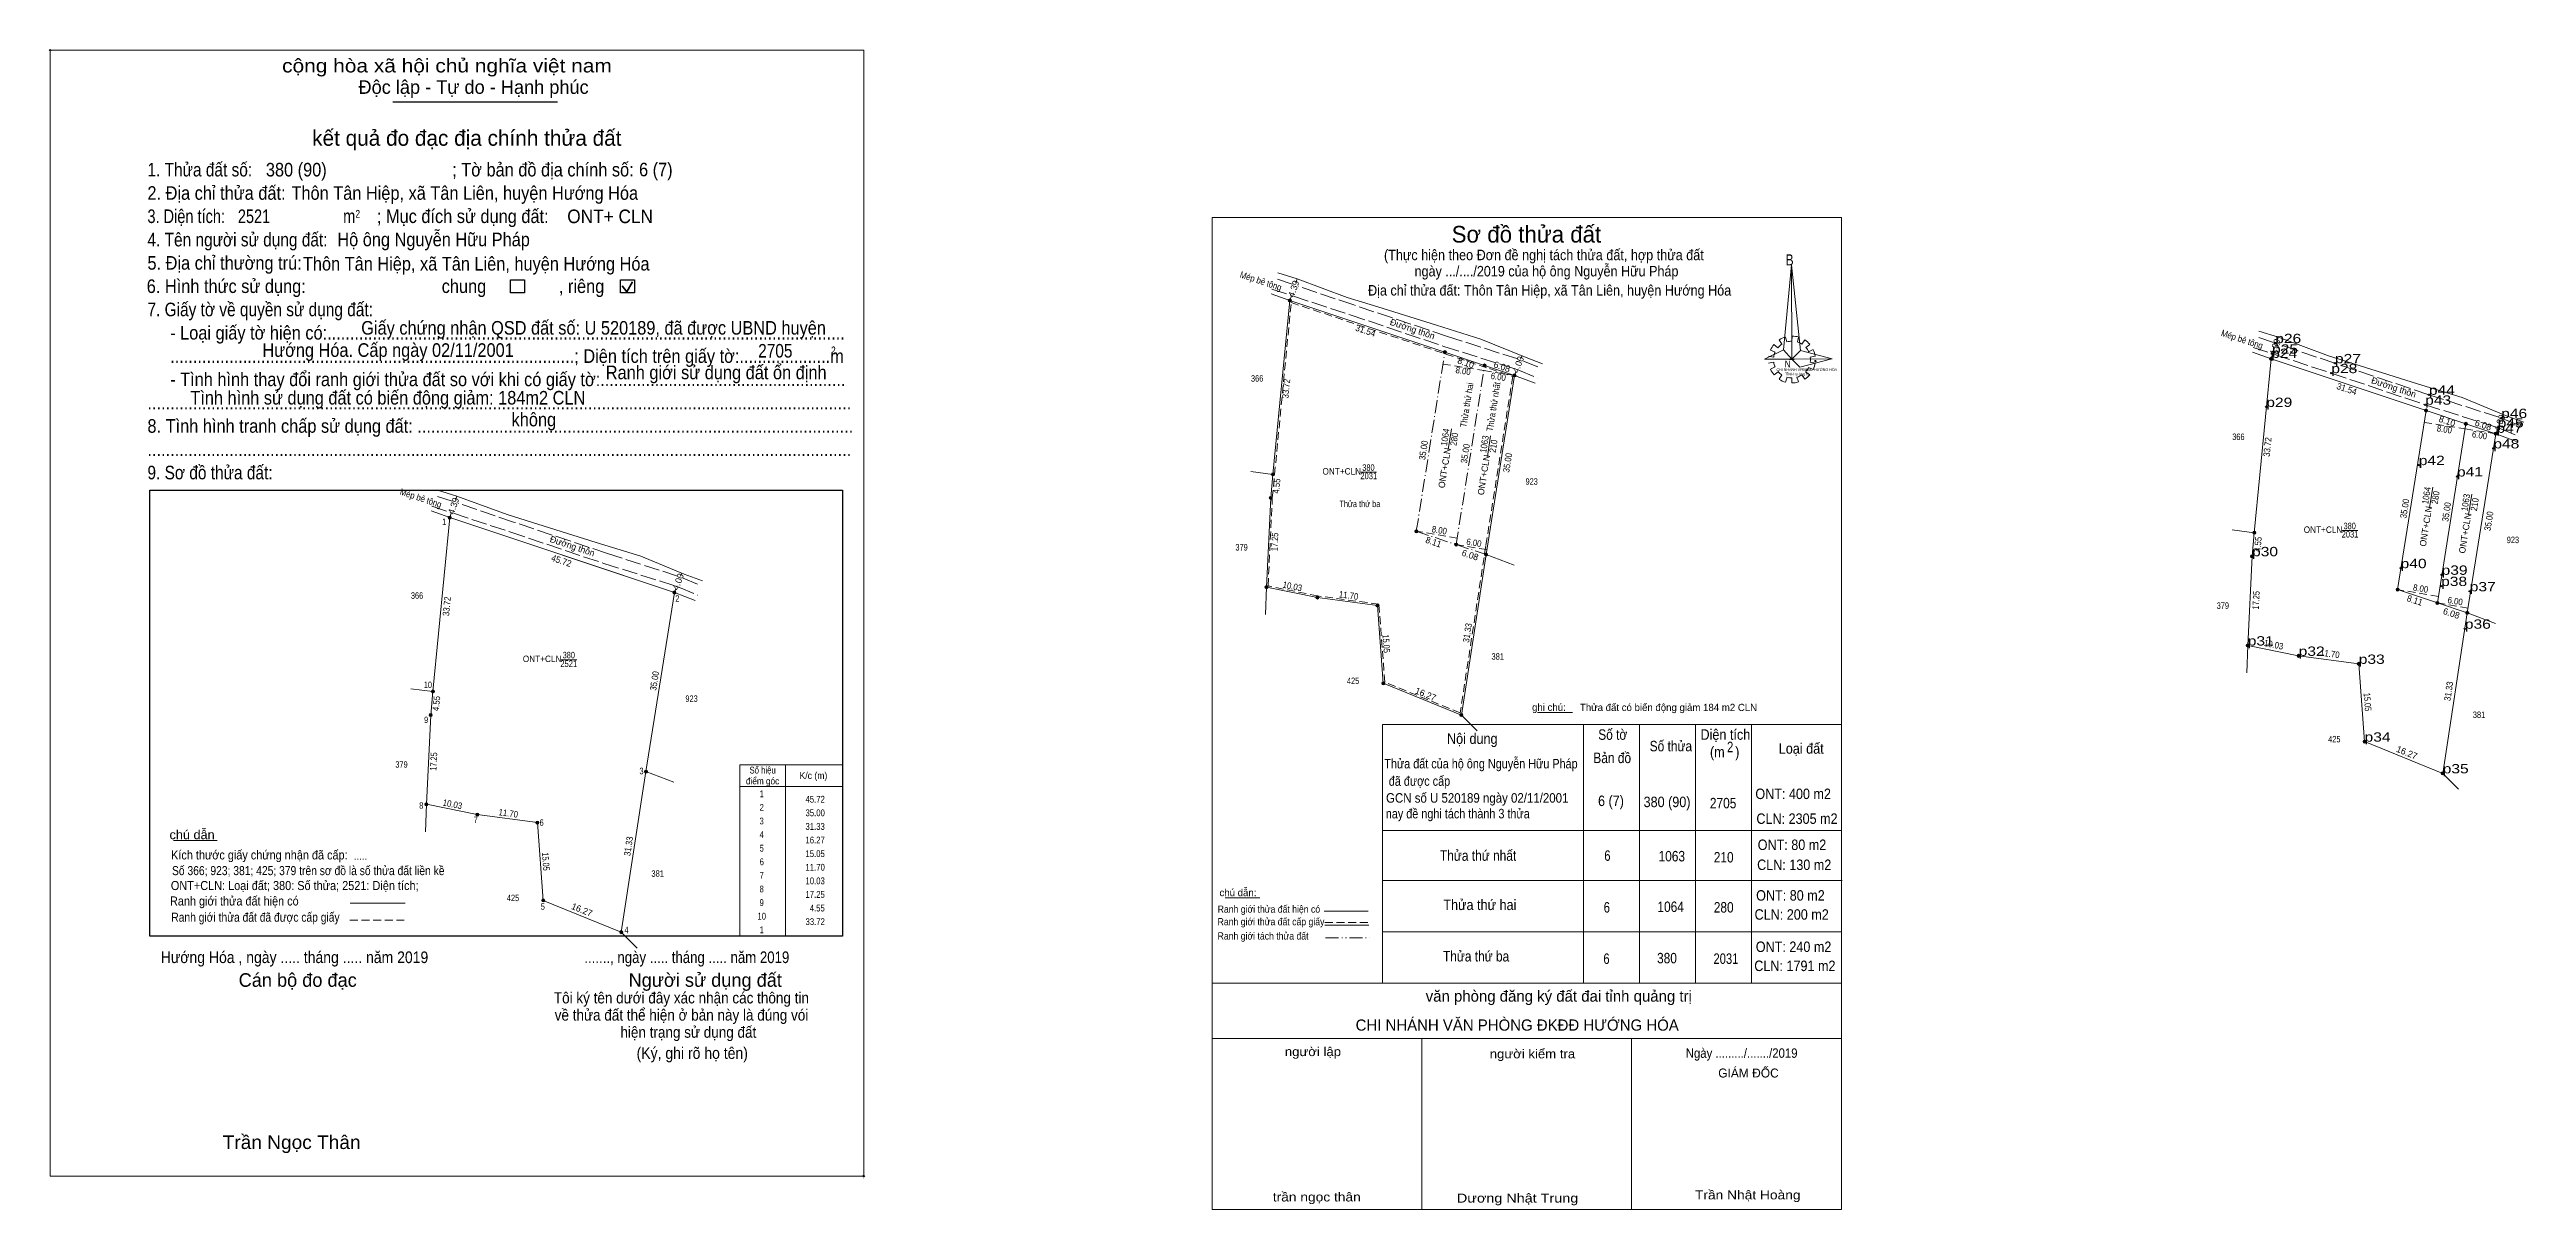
# Model space of a CAD drawing. Header units: metres. Extents: x 548017 to 549086, y 1838275 to 1838499.
# Drawn here: x 548607.9 to 549086.2, y 1838275.1 to 1838498.9 of the extents above; entities that cross this region are included whole.
import ezdxf
from ezdxf.enums import TextEntityAlignment as Align

# ---------------------------------------------------------------- set-up
doc = ezdxf.new("R2010")
doc.units = ezdxf.units.M
doc.header["$LTSCALE"] = 0.5
doc.header["$PDMODE"] = 32
doc.header["$PDSIZE"] = 0.25
for name, pattern in [('DASH_DOUBLE_DOT', [9.2, 5, -1.2, 0.3, -1.2, 0.3, -1.2]), ('DOT_DASHED', [7.7, 5, -1.2, 0.3, -1.2]), ('LONG_DASHED', [7.5, 6, -1.5]), ('MEDIUM_DASHED', [4.5, 3, -1.5])]:
    doc.linetypes.add(name, pattern=pattern)
for name, color, linetype, lineweight in [('1', 7, 'Continuous', 13), ('10', 7, 'Continuous', 13), ('17', 7, 'Continuous', 13), ('18', 7, 'Continuous', 13), ('2', 7, 'Continuous', 25), ('23', 7, 'Continuous', 13), ('32', 7, 'Continuous', 13), ('5', 7, 'Continuous', 13), ('6', 7, 'Continuous', 13), ('63', 7, 'Continuous', 13)]:
    doc.layers.add(name, color=color, linetype=linetype, lineweight=lineweight)
doc.layers.add('12', color=7, linetype='Continuous')
doc.layers.add('7', color=7, linetype='Continuous')

msp = doc.modelspace()

# ---------------------------------------------------------------- hatches: boundary and pattern name
at = {"layer": '63'}
for points in [[(548847.7, 1838450.48, 1), (548847.1, 1838450.48, 1)], [(548877.62, 1838440.51, 1), (548877.02, 1838440.51, 1)], [(548885.31, 1838437.95, 1), (548884.71, 1838437.95, 1)], [(549037.17, 1838439.22, 1), (549036.57, 1838439.22, 1)], [(548891.08, 1838436.03, 1), (548890.48, 1838436.03, 1)], [(549067.09, 1838429.25, 1), (549066.49, 1838429.25, 1)], [(549074.78, 1838426.69, 1), (549074.18, 1838426.69, 1)], [(549080.55, 1838424.77, 1), (549079.95, 1838424.77, 1)], [(548844.45, 1838416.92, 1), (548843.85, 1838416.92, 1)], [(548685.49, 1838408.58, 1), (548684.89, 1838408.58, 1)], [(548844.02, 1838412.39, 1), (548843.42, 1838412.39, 1)], [(548872.12, 1838405.95, 1), (548871.52, 1838405.95, 1)], [(549033.92, 1838405.66, 1), (549033.32, 1838405.66, 1)], [(548879.81, 1838403.38, 1), (548879.21, 1838403.38, 1)], [(548885.58, 1838401.46, 1), (548884.98, 1838401.46, 1)], [(549033.49, 1838401.13, 1), (549032.89, 1838401.13, 1)], [(548728.87, 1838394.13, 1), (548728.27, 1838394.13, 1)], [(548843.19, 1838395.16, 1), (548842.59, 1838395.16, 1)], [(549061.59, 1838394.69, 1), (549060.99, 1838394.69, 1)], [(548853.02, 1838393.17, 1), (548852.42, 1838393.17, 1)], [(548864.62, 1838391.62, 1), (548864.02, 1838391.62, 1)], [(549069.28, 1838392.12, 1), (549068.68, 1838392.12, 1)], [(549075.05, 1838390.2, 1), (549074.45, 1838390.2, 1)], [(549032.66, 1838383.9, 1), (549032.06, 1838383.9, 1)], [(549042.49, 1838381.91, 1), (549041.89, 1838381.91, 1)], [(549054.09, 1838380.36, 1), (549053.49, 1838380.36, 1)], [(548682.24, 1838375.02, 1), (548681.64, 1838375.02, 1)], [(548865.75, 1838376.61, 1), (548865.15, 1838376.61, 1)], [(548681.81, 1838370.49, 1), (548681.21, 1838370.49, 1)], [(548880.83, 1838370.49, 1), (548880.23, 1838370.49, 1)], [(549055.22, 1838365.35, 1), (549054.62, 1838365.35, 1)], [(548723.37, 1838359.56, 1), (548722.77, 1838359.56, 1)], [(549070.3, 1838359.23, 1), (549069.7, 1838359.23, 1)], [(548680.98, 1838353.26, 1), (548680.38, 1838353.26, 1)], [(548690.81, 1838351.27, 1), (548690.21, 1838351.27, 1)], [(548702.41, 1838349.72, 1), (548701.81, 1838349.72, 1)], [(548703.54, 1838334.71, 1), (548702.94, 1838334.71, 1)], [(548718.62, 1838328.59, 1), (548718.02, 1838328.59, 1)]]:
    msp.add_hatch(color=256, dxfattribs=at).paths.add_polyline_path(points)

# ---------------------------------------------------------------- linework, layer by layer
at = {"layer": '1'}
for p, q in [((548942.43, 1838442.08), (548941.9, 1838442.87)), ((548943.1, 1838443.43), (548943.34, 1838442.48)), ((548944.34, 1838442.63), (548944.37, 1838443.61)), ((548945.64, 1838443.43), (548945.4, 1838442.44)), ((548946.28, 1838442.08), (548946.81, 1838442.87)), ((548939.83, 1838439.71), (548940.81, 1838439.56)), ((548940.81, 1838438.57), (548939.83, 1838438.42)), ((548941.1, 1838440.54), (548940.22, 1838440.91)), ((548940.22, 1838437.22), (548941.1, 1838437.65)), ((548940.86, 1838442.01), (548941.6, 1838441.37)), ((548943.87, 1838439.12), (548944.81, 1838439.12)), ((548947.79, 1838442.01), (548947.05, 1838441.4)), ((548948.49, 1838437.19), (548947.52, 1838437.56)), ((548947.58, 1838440.57), (548948.46, 1838441)), ((548948.88, 1838439.71), (548947.87, 1838439.56)), ((548947.87, 1838438.57), (548948.88, 1838438.42)), ((548941.69, 1838436.73), (548940.92, 1838436.11)), ((548941.9, 1838435.28), (548942.4, 1838436.14)), ((548943.4, 1838435.68), (548943.1, 1838434.73)), ((548944.34, 1838434.58), (548944.34, 1838435.53)), ((548945.31, 1838435.68), (548945.61, 1838434.76)), ((548946.81, 1838435.28), (548946.28, 1838436.11)), ((548946.99, 1838436.73), (548947.79, 1838436.14)), ((548865.32, 1838368.63), (548953.89, 1838368.63)), ((548865.32, 1838368.63), (548865.32, 1838318.76)), ((548904.12, 1838368.63), (548904.12, 1838318.76)), ((548914.92, 1838368.63), (548914.92, 1838318.76)), ((548925.72, 1838368.63), (548925.72, 1838318.76)), ((548936.52, 1838368.63), (548936.52, 1838318.76)), ((548865.32, 1838348.22), (548953.96, 1838348.22)), ((548865.32, 1838338.58), (548954.02, 1838338.58)), ((548865.25, 1838328.67), (548953.96, 1838328.67)), ((548865.32, 1838328.67), (548953.96, 1838328.67)), ((548832.39, 1838318.76), (548953.89, 1838318.76)), ((548865.25, 1838318.76), (548904.12, 1838318.76)), ((548832.39, 1838317.72), (548832.39, 1838275.08)), ((548832.39, 1838308.05), (548953.89, 1838308.05)), ((548872.89, 1838308.05), (548872.89, 1838275.08)), ((548913.39, 1838308.05), (548913.39, 1838275.08))]:
    msp.add_line(p, q, dxfattribs=at)
for points in [[(548832.39, 1838275.08), (548832.39, 1838466.5), (548953.89, 1838466.5), (548953.89, 1838275.08)], [(548832.39, 1838275.08), (548832.39, 1838466.5), (548953.89, 1838466.5), (548953.89, 1838275.08)], [(548944.28, 1838457.38), (548944.34, 1838439.16), (548942.75, 1838440.97)], [(548944.28, 1838457.38), (548944.34, 1838439.16), (548946.02, 1838440.85)], [(548939.04, 1838439.16), (548942.75, 1838440.97), (548944.34, 1838439.16)], [(548952.11, 1838439.22), (548944.34, 1838439.16), (548946.02, 1838440.85)], [(548952.06, 1838439.25), (548945.87, 1838437.59), (548944.34, 1838439.16)], [(549036.87, 1838439.22), (549066.79, 1838429.25), (549061.29, 1838394.69), (549068.98, 1838392.12), (549074.75, 1838390.2), (549070, 1838359.23), (549054.92, 1838365.35), (549053.79, 1838380.36), (549042.19, 1838381.91), (549032.36, 1838383.9), (549033.19, 1838401.13), (549033.62, 1838405.66)], [(549066.79, 1838429.25), (549074.48, 1838426.69), (549068.98, 1838392.12), (549061.29, 1838394.69)], [(549074.48, 1838426.69), (549080.25, 1838424.77), (549074.75, 1838390.2), (549068.98, 1838392.12)], [(548685.19, 1838408.58), (548728.57, 1838394.13), (548723.07, 1838359.56), (548718.32, 1838328.59), (548703.24, 1838334.71), (548702.11, 1838349.72), (548690.51, 1838351.27), (548680.68, 1838353.26), (548681.51, 1838370.49), (548681.94, 1838375.02)]]:
    msp.add_lwpolyline(points, close=True, dxfattribs=at)
at = {"layer": '1', "linetype": 'MEDIUM_DASHED'}
for points in [[(548885.24, 1838403.11), (548880.29, 1838370.91), (548865.74, 1838376.82), (548864.6, 1838391.89), (548852.77, 1838393.47), (548843.2, 1838395.4), (548844.02, 1838412.37), (548844.45, 1838416.89), (548847.66, 1838450.08), (548885.93, 1838437.33)], [(548885.93, 1838437.33), (548890.44, 1838435.83), (548885.24, 1838403.11)]]:
    msp.add_lwpolyline(points, dxfattribs=at)
at = {"layer": '1'}
for centre, major_axis, start_param, end_param in [((548944.3548, 1838439.092), (4.5427, 0), 1.84955988, 2.13900916), ((548944.3548, 1838439.092), (3.5602, 0), 1.56985589, 1.85611068), ((548944.3548, 1838439.092), (4.5427, 0), 1.27924208, 1.56332225), ((548944.3548, 1838439.092), (3.5602, 0), 1.00270906, 1.2755622), ((548944.3548, 1838439.092), (4.5427, 0), 0.71056237, 0.99687234), ((548944.3548, 1838439.092), (4.5427, 0), 2.43958176, 2.72400246), ((548944.3548, 1838439.092), (3.5602, 0), 2.72368549, 3.01515824), ((548944.3548, 1838439.092), (3.5602, 0), 3.28229955, 3.56105054), ((548944.3548, 1838439.092), (3.5602, 0), 2.13373541, 2.44496261), ((548944.3548, 1838439.092), (3.5602, 0), 5.56137327, 5.83951437), ((548944.3548, 1838439.092), (3.5602, 0), 0.42678376, 0.70646463), ((548944.3548, 1838439.092), (3.5602, 0), 6.13558388, 6.41618463), ((548944.3548, 1838439.092), (4.5427, 0), 0.1390515, 0.43393316), ((548944.3548, 1838439.092), (4.5427, 0), 5.85230288, 6.13839648), ((548944.3548, 1838439.092), (4.5427, 0), 3.56988637, 3.85691866), ((548944.3548, 1838439.092), (3.5602, 0), 3.86077574, 4.13258255), ((548944.3289, 1838439.065), (4.5427, 0), 4.1470906, 4.43659307), ((548944.3548, 1838439.092), (3.5602, 0), 4.43854677, 4.71314001), ((548944.3548, 1838439.092), (4.5427, 0), 4.71301008, 4.99761054), ((548944.3548, 1838439.092), (3.5602, 0), 4.99087134, 5.28933161), ((548944.3548, 1838439.092), (4.5427, 0), 5.28561416, 5.56798705)]:
    msp.add_ellipse(centre, major_axis=major_axis, ratio=0.995001, start_param=start_param, end_param=end_param, dxfattribs=at)
msp.add_point((548948.88, 1838438.79), dxfattribs=at)
at = {"layer": '10', "linetype": 'LONG_DASHED'}
for p, q in [((548843.93, 1838452.69), (548847.57, 1838451.49)), ((548847.88, 1838453.63), (548844.65, 1838454.72)), ((548859.73, 1838449.63), (548849.01, 1838453.25)), ((548848.1, 1838451.31), (548859.03, 1838447.72)), ((548859.03, 1838447.72), (548877.15, 1838441.63)), ((548877.87, 1838443.55), (548859.73, 1838449.63)), ((548891.4, 1838439.2), (548877.87, 1838443.55)), ((549037.35, 1838442.37), (549034.12, 1838443.46)), ((548877.15, 1838441.63), (548890.66, 1838437.38)), ((549033.4, 1838441.43), (549037.04, 1838440.23)), ((549037.57, 1838440.05), (549048.5, 1838436.46)), ((549049.2, 1838438.37), (549038.48, 1838441.99)), ((549067.34, 1838432.29), (549049.2, 1838438.37)), ((549048.5, 1838436.46), (549066.62, 1838430.37)), ((549066.62, 1838430.37), (549080.13, 1838426.12)), ((549080.87, 1838427.94), (549067.34, 1838432.29)), ((548681.72, 1838410.79), (548685.36, 1838409.59)), ((548685.67, 1838411.73), (548682.44, 1838412.82)), ((548685.89, 1838409.41), (548696.82, 1838405.82)), ((548697.52, 1838407.73), (548686.8, 1838411.35)), ((548696.82, 1838405.82), (548714.94, 1838399.73)), ((548715.66, 1838401.65), (548697.52, 1838407.73)), ((548714.94, 1838399.73), (548728.45, 1838395.48)), ((548729.19, 1838397.3), (548715.66, 1838401.65))]:
    msp.add_line(p, q, dxfattribs=at)
at = {"layer": '10'}
for p, q in [((548847.4, 1838450.48), (548844.15, 1838416.92)), ((548875.69, 1838445.69), (548884.29, 1838443.03)), ((548875.69, 1838445.69), (548884.29, 1838443.03)), ((549036.87, 1838439.22), (549033.62, 1838405.66)), ((549065.16, 1838434.43), (549073.76, 1838431.77)), ((549065.16, 1838434.43), (549073.76, 1838431.77)), ((549061.29, 1838394.69), (549066.79, 1838429.25)), ((548877.97, 1838421.74), (548878.6, 1838425.73)), ((548885.54, 1838420.4), (548886.17, 1838424.39)), ((549068.98, 1838392.12), (549074.48, 1838426.69)), ((548844.15, 1838416.92), (548839.9, 1838417.46)), ((549067.44, 1838410.48), (549068.07, 1838414.47)), ((549075.01, 1838409.14), (549075.64, 1838413.13)), ((548685.19, 1838408.58), (548681.94, 1838375.02)), ((549033.62, 1838405.66), (549029.37, 1838406.2)), ((548713.48, 1838403.79), (548722.08, 1838401.13)), ((548713.48, 1838403.79), (548722.08, 1838401.13)), ((548681.94, 1838375.02), (548677.69, 1838375.56))]:
    msp.add_line(p, q, dxfattribs=at)
at = {"layer": '10', "linetype": 'DOT_DASHED'}
for p, q in [((548871.82, 1838405.95), (548877.32, 1838440.51)), ((548879.51, 1838403.38), (548885.01, 1838437.95))]:
    msp.add_line(p, q, dxfattribs=at)
at = {"layer": '10'}
for points in [[(548844.15, 1838416.92), (548843.72, 1838412.39), (548842.89, 1838395.16), (548852.72, 1838393.17), (548864.32, 1838391.62), (548865.45, 1838376.61), (548880.53, 1838370.49), (548885.28, 1838401.46), (548890.78, 1838436.03)], [(549033.62, 1838405.66), (549033.19, 1838401.13), (549032.36, 1838383.9), (549042.19, 1838381.91), (549053.79, 1838380.36), (549054.92, 1838365.35), (549070, 1838359.23), (549074.75, 1838390.2), (549080.25, 1838424.77)], [(548681.94, 1838375.02), (548681.51, 1838370.49), (548680.68, 1838353.26), (548690.51, 1838351.27), (548702.11, 1838349.72), (548703.24, 1838334.71), (548718.32, 1838328.59), (548723.07, 1838359.56), (548728.57, 1838394.13)]]:
    msp.add_lwpolyline(points, dxfattribs=at)
at = {"layer": '12'}
for p in [(549037.67, 1838442.26), (549036.89, 1838439.4), (549037.05, 1838440.23), (549049.2, 1838438.37), (549048.5, 1838436.46), (549035.94, 1838429.94), (549066.62, 1838430.37), (549067.34, 1838432.29), (549081.29, 1838427.8), (549080.38, 1838424.95), (549080.62, 1838425.97), (549065.38, 1838418.72), (549079.78, 1838421.94), (549072.76, 1838416.52), (549033.19, 1838401.13), (549061.87, 1838398.83), (549069.7, 1838395.38), (549069.79, 1838397.55), (549075.22, 1838394.36), (549074.28, 1838387.14), (549032.36, 1838383.9), (549042.19, 1838381.91), (549053.79, 1838380.36), (549054.92, 1838365.35), (549070, 1838359.23)]:
    msp.add_point(p, dxfattribs=at)
at = {"layer": '17'}
for p, q in [((548895.25, 1838370.97), (548901.96, 1838370.97)), ((548631.83, 1838346.25), (548640.26, 1838346.25)), ((548834.9, 1838335.21), (548841.61, 1838335.21))]:
    msp.add_line(p, q, dxfattribs=at)
at = {"layer": '18'}
for p, q in [((548864.39, 1838449.23), (548875.69, 1838445.69)), ((548875.69, 1838445.69), (548884.29, 1838443.03)), ((548884.29, 1838443.03), (548892.69, 1838439.58)), ((548896.19, 1838438.27), (548892.69, 1838439.58)), ((549053.86, 1838437.97), (549065.16, 1838434.43)), ((548890.78, 1838436.03), (548894.78, 1838434.52)), ((549065.16, 1838434.43), (549073.76, 1838431.77)), ((549073.76, 1838431.77), (549082.16, 1838428.32)), ((549085.66, 1838427.01), (549082.16, 1838428.32)), ((549080.25, 1838424.77), (549084.25, 1838423.26)), ((548702.18, 1838407.33), (548713.48, 1838403.79)), ((548713.48, 1838403.79), (548722.08, 1838401.13)), ((548722.08, 1838401.13), (548730.48, 1838397.68)), ((548885.28, 1838401.46), (548890.7, 1838399.43)), ((548733.98, 1838396.37), (548730.48, 1838397.68)), ((548728.57, 1838394.13), (548732.57, 1838392.62)), ((549074.75, 1838390.2), (549080.17, 1838388.17)), ((548880.53, 1838370.49), (548883.59, 1838367.42)), ((548723.07, 1838359.56), (548728.49, 1838357.53)), ((549070, 1838359.23), (549073.06, 1838356.16)), ((548718.32, 1838328.59), (548721.38, 1838325.52))]:
    msp.add_line(p, q, dxfattribs=at)
for points in [[(548848.8, 1838454.64), (548858.47, 1838451.09), (548864.39, 1838449.23)], [(549038.27, 1838443.38), (549047.94, 1838439.83), (549053.86, 1838437.97)], [(548686.59, 1838412.74), (548696.26, 1838409.19), (548702.18, 1838407.33)]]:
    msp.add_lwpolyline(points, dxfattribs=at)
at = {"layer": '2'}
for p, q in [((548674.2, 1838488.82), (548705.97, 1838488.82)), ((548627.3, 1838413.9), (548761.03, 1838413.9)), ((548761.03, 1838413.9), (548761.03, 1838327.82))]:
    msp.add_line(p, q, dxfattribs=at)
at = {"layer": '2', "lineweight": 35}
for p, q in [((548718.51, 1838453.31), (548719.4, 1838452.15)), ((548719.4, 1838452.15), (548720.49, 1838454.09))]:
    msp.add_line(p, q, dxfattribs=at)
at = {"layer": '2', "lineweight": 13}
msp.add_lwpolyline([(548608.04, 1838498.78), (548765.12, 1838498.78), (548765.12, 1838281.52), (548608.04, 1838281.52)], close=True, dxfattribs=at)
at = {"layer": '2'}
for points in [[(548696.93, 1838454.47), (548699.63, 1838454.47), (548699.63, 1838451.96), (548696.93, 1838451.96)], [(548718.16, 1838454.47), (548720.85, 1838454.47), (548720.85, 1838451.96), (548718.16, 1838451.96)]]:
    msp.add_lwpolyline(points, close=True, dxfattribs=at)
msp.add_lwpolyline([(548761.03, 1838327.82), (548627.3, 1838327.82), (548627.3, 1838413.9)], dxfattribs=at)
for p in [(548608.04, 1838498.78), (548765.12, 1838281.52)]:
    msp.add_point(p, dxfattribs=at)
at = {"layer": '23'}
for p, q in [((548843.81, 1838451.77), (548847.4, 1838450.48)), ((548848.8, 1838454.64), (548845.06, 1838455.81)), ((549038.27, 1838443.38), (549034.53, 1838444.55)), ((549033.28, 1838440.51), (549036.87, 1838439.22)), ((548686.59, 1838412.74), (548682.85, 1838413.91)), ((548681.6, 1838409.87), (548685.19, 1838408.58))]:
    msp.add_line(p, q, dxfattribs=at)
at = {"layer": '32'}
for p, q in [((548847.4, 1838450.48), (548877.32, 1838440.51)), ((548877.32, 1838440.51), (548885.01, 1838437.95)), ((548885.01, 1838437.95), (548890.78, 1838436.03)), ((549036.87, 1838439.22), (549066.79, 1838429.25)), ((549066.79, 1838429.25), (549074.48, 1838426.69)), ((549074.48, 1838426.69), (549080.25, 1838424.77)), ((548685.19, 1838408.58), (548715.11, 1838398.61)), ((548715.11, 1838398.61), (548722.8, 1838396.05)), ((548722.8, 1838396.05), (548728.57, 1838394.13)), ((549061.29, 1838394.69), (549068.98, 1838392.12)), ((549068.98, 1838392.12), (549074.75, 1838390.2))]:
    msp.add_line(p, q, dxfattribs=at)
at = {"layer": '32', "linetype": 'MEDIUM_DASHED'}
for p, q in [((548876.96, 1838438.21), (548884.86, 1838436.97)), ((548884.85, 1838436.97), (548890.78, 1838436.03)), ((549066.43, 1838426.95), (549074.33, 1838425.71)), ((549074.32, 1838425.71), (549080.25, 1838424.77)), ((548879.71, 1838404.63), (548871.82, 1838405.95)), ((548885.43, 1838402.4), (548879.52, 1838403.39)), ((549069.18, 1838393.37), (549061.29, 1838394.69)), ((549074.9, 1838391.14), (549068.99, 1838392.13))]:
    msp.add_line(p, q, dxfattribs=at)
at = {"layer": '32', "linetype": 'LONG_DASHED'}
for p, q in [((548891.82, 1838439.06), (548891.83, 1838439.06)), ((548892.49, 1838438.79), (548895.84, 1838437.42)), ((548891.15, 1838437.23), (548891.16, 1838437.22)), ((548891.75, 1838436.98), (548895.22, 1838435.51)), ((549080.62, 1838425.97), (549080.63, 1838425.96)), ((549081.22, 1838425.72), (549084.69, 1838424.25)), ((549081.29, 1838427.8), (549081.3, 1838427.8)), ((549081.96, 1838427.53), (549085.31, 1838426.16)), ((548728.94, 1838395.33), (548728.95, 1838395.32)), ((548729.54, 1838395.08), (548733.01, 1838393.61)), ((548729.61, 1838397.16), (548729.62, 1838397.16)), ((548730.28, 1838396.89), (548733.63, 1838395.52))]:
    msp.add_line(p, q, dxfattribs=at)
at = {"layer": '32', "linetype": 'DOT_DASHED'}
for p, q in [((548871.82, 1838405.95), (548879.51, 1838403.38)), ((548879.51, 1838403.38), (548885.28, 1838401.46))]:
    msp.add_line(p, q, dxfattribs=at)
at = {"layer": '5'}
msp.add_lwpolyline([(548832.39, 1838466.51), (548953.89, 1838466.51), (548953.89, 1838275.08), (548832.39, 1838275.08)], close=True, dxfattribs=at)
at = {"layer": '6'}
for p, q in [((548665.94, 1838334.16), (548676.57, 1838334.16)), ((548854.05, 1838332.61), (548862.52, 1838332.61)), ((548854.19, 1838329.91), (548862.63, 1838329.91))]:
    msp.add_line(p, q, dxfattribs=at)
at = {"layer": '6', "linetype": 'MEDIUM_DASHED'}
for p, q in [((548665.92, 1838330.88), (548676.63, 1838330.88)), ((548854.19, 1838330.48), (548862.7, 1838330.48))]:
    msp.add_line(p, q, dxfattribs=at)
at = {"layer": '63'}
for p, q in [((548848.79, 1838454.64), (548848.54, 1838453.88)), ((548847.7, 1838451.37), (548847.4, 1838450.48)), ((549038.26, 1838443.38), (549038.01, 1838442.62)), ((548892.19, 1838439.77), (548891.97, 1838439.19)), ((549037.17, 1838440.11), (549036.87, 1838439.22)), ((548891.03, 1838436.71), (548890.78, 1838436.03)), ((549081.66, 1838428.51), (549081.44, 1838427.93)), ((549080.5, 1838425.45), (549080.25, 1838424.77)), ((548861.12, 1838417.35), (548864.13, 1838417.35)), ((548685.49, 1838409.47), (548685.19, 1838408.58)), ((548686.58, 1838412.74), (548686.33, 1838411.98)), ((549050.59, 1838406.09), (549053.6, 1838406.09)), ((548728.82, 1838394.81), (548728.57, 1838394.13)), ((548729.98, 1838397.87), (548729.76, 1838397.29)), ((548842.89, 1838395.16), (548842.69, 1838389.87)), ((548706.72, 1838381.17), (548709.73, 1838381.17)), ((549032.36, 1838383.9), (549032.16, 1838378.61)), ((548750.01, 1838360.9), (548750.01, 1838327.83)), ((548761.04, 1838360.9), (548761.04, 1838327.83)), ((548741.19, 1838356.7), (548761.04, 1838356.7)), ((548680.68, 1838353.26), (548680.48, 1838347.97))]:
    msp.add_line(p, q, dxfattribs=at)
at = {"layer": '63', "linetype": 'DASH_DOUBLE_DOT'}
msp.add_line((548854.31, 1838327.46), (548862.81, 1838327.46), dxfattribs=at)
at = {"layer": '63'}
msp.add_lwpolyline([(548761.04, 1838327.83), (548741.19, 1838327.83), (548741.19, 1838360.9), (548761.04, 1838360.9)], dxfattribs=at)
for centre in [(548847.4, 1838450.48), (548877.32, 1838440.51), (548885.01, 1838437.95), (549036.87, 1838439.22), (548890.78, 1838436.03), (549066.79, 1838429.25), (549074.48, 1838426.69), (549080.25, 1838424.77), (548844.15, 1838416.92), (548685.19, 1838408.58), (548843.72, 1838412.39), (548871.82, 1838405.95), (549033.62, 1838405.66), (548879.51, 1838403.38), (548885.28, 1838401.46), (549033.19, 1838401.13), (548728.57, 1838394.13), (548842.89, 1838395.16), (549061.29, 1838394.69), (548852.72, 1838393.17), (548864.32, 1838391.62), (549068.98, 1838392.12), (549074.75, 1838390.2), (549032.36, 1838383.9), (549042.19, 1838381.91), (549053.79, 1838380.36), (548681.94, 1838375.02), (548865.45, 1838376.61), (548681.51, 1838370.49), (548880.53, 1838370.49), (549054.92, 1838365.35), (548723.07, 1838359.56), (549070, 1838359.23), (548680.68, 1838353.26), (548690.51, 1838351.27), (548702.11, 1838349.72), (548703.24, 1838334.71), (548718.32, 1838328.59)]:
    msp.add_circle(centre, 0.3, dxfattribs=at)

# ---------------------------------------------------------------- texts
at = {"layer": '1'}
msp.add_text('Sơ đồ thửa đất', height=3.213, dxfattribs=at).set_placement((548893.085, 1838461.66), align=Align.CENTER)
for s, height, width, p in [('B', 2.139, 0.8, (548943.15, 1838457.25)), ('CHI NHÁNH VPĐKĐĐ-HƯỚNG HÓA', 0.506, 0.95, (548941.38, 1838436.89)), ('N', 1.337, 0.9, (548942.93, 1838437.56)), ('TỈNH quảng trị', 0.5062, 1.05, (548943.02, 1838436.02))]:
    msp.add_text(s, height=height, dxfattribs=dict(at, width=width)).set_placement(p)
for s, width, p in [('380', 0.85, (548862.58, 1838417.61)), ('ONT+CLN', 0.95, (548857.43, 1838416.89)), ('2031', 0.8, (548862.64, 1838416)), ('ONT+CLN', 0.95, (549046.9, 1838405.63)), ('2031', 0.8, (549052.11, 1838404.74)), ('380', 0.85, (549052.05, 1838406.35)), ('ONT+CLN', 0.95, (548703.03, 1838380.71)), ('2521', 0.8, (548708.17, 1838379.77)), ('380', 0.85, (548708.18, 1838381.43))]:
    msp.add_text(s, height=1.25, dxfattribs=dict(at, width=width)).set_placement(p, align=Align.CENTER)
for s, height, p in [('văn phòng đăng ký đất đai tỉnh quảng trị', 2.16, (548925.02, 1838315.17)), ('CHI NHÁNH VĂN PHÒNG ĐKĐĐ HƯỚNG HÓA', 2.16, (548922.5, 1838309.58)), ('GIÁM ĐỐC', 1.728, (548941.8, 1838300.54))]:
    msp.add_text(s, height=height, dxfattribs=at).set_placement(p, align=Align.RIGHT)
for s, height, width, p in [('người lập', 1.728, 1.1, (548857.29, 1838304.67)), ('người kiểm tra', 1.728, 1.1, (548902.5, 1838304.24)), ('trần ngọc thân', 1.728, 1.15, (548861.1, 1838276.62)), ('Dương Nhật Trung', 1.73, 1.2, (548903.09, 1838276.4)), ('Trần Nhật Hoàng', 1.728, 1.15, (548946.01, 1838277.02))]:
    msp.add_text(s, height=height, dxfattribs=dict(at, width=width)).set_placement(p, align=Align.RIGHT)
at = {"layer": '12', "width": 1.25}
for s, p in [('p26', (549037.67, 1838442.26)), ('p24', (549036.89, 1838439.4)), ('p25', (549037.05, 1838440.23)), ('p28', (549048.5, 1838436.46)), ('p27', (549049.2, 1838438.37)), ('p44', (549067.34, 1838432.29)), ('p29', (549035.94, 1838429.94)), ('p43', (549066.62, 1838430.37)), ('p46', (549081.29, 1838427.8)), ('p48', (549079.78, 1838421.94)), ('p47', (549080.38, 1838424.95)), ('p45', (549080.62, 1838425.97)), ('p42', (549065.38, 1838418.72)), ('p41', (549072.76, 1838416.52)), ('p30', (549033.19, 1838401.13)), ('p40', (549061.87, 1838398.83)), ('p39', (549069.79, 1838397.55)), ('p38', (549069.7, 1838395.38)), ('p37', (549075.22, 1838394.36)), ('p31', (549032.36, 1838383.9)), ('p36', (549074.28, 1838387.14)), ('p32', (549042.19, 1838381.91)), ('p33', (549053.79, 1838380.36)), ('p34', (549054.92, 1838365.35)), ('p35', (549070, 1838359.23))]:
    msp.add_text(s, height=1.8, dxfattribs=at).set_placement(p)
at = {"layer": '2'}
for s, height, width, p in [('cộng hòa xã hội chủ nghĩa việt nam', 2.622, 1.15, (548652.82, 1838494.49)), ('1. Thửa đất số:', 2.622, 0.85, (548626.82, 1838474.42)), ('380 (90)', 2.62, 0.9, (548649.69, 1838474.42)), ('; Tờ bản đồ địa chính số:', 2.622, 0.9, (548685.66, 1838474.42)), ('6 (7)', 2.62, 0.9, (548721.74, 1838474.45)), ('2. Địa chỉ thửa đất:', 2.622, 0.9, (548626.82, 1838469.92)), ('Thôn Tân Hiệp, xã Tân Liên, huyện Hướng Hóa', 2.62, 0.9, (548654.63, 1838469.92)), ('3. Diện tích:', 2.622, 0.8, (548626.82, 1838465.43)), ('2521', 2.62, 0.8, (548644.28, 1838465.43)), ('m', 2.622, 0.8, (548664.61, 1838465.43)), ('2', 1.498, 0.8, (548666.99, 1838466.46)), ('; Mục đích sử dụng đất:', 2.622, 0.9, (548671.12, 1838465.43)), ('ONT+ CLN', 2.62, 0.95, (548707.88, 1838465.41)), ('4. Tên người sử dụng đất:', 2.622, 0.85, (548626.82, 1838460.92)), ('Hộ ông Nguyễn Hữu Pháp', 2.62, 0.9, (548663.49, 1838460.95)), ('5. Địa chỉ thường trú:', 2.622, 0.9, (548626.82, 1838456.43)), ('Thôn Tân Hiệp, xã Tân Liên, huyện Hướng Hóa', 2.62, 0.9, (548656.84, 1838456.27)), ('6. Hình thức sử dụng:', 2.622, 0.9, (548626.68, 1838451.93)), ('chung                , riêng', 2.622, 0.9, (548683.64, 1838451.93)), ('7. Giấy tờ về quyền sử dụng đất:', 2.622, 0.85, (548626.82, 1838447.44)), ('     - Loại giấy tờ hiện có:..................................................................................................................', 2.622, 0.9, (548626.82, 1838442.95)), ('Hướng Hóa. Cấp ngày 02/11/2001', 2.62, 0.9, (548649.02, 1838439.61)), ('Giấy chứng nhận QSD đất số: U 520189, đã được UBND huyện', 2.62, 0.9, (548668.1, 1838443.9)), ('     .........................................................................................; Diện tích trên giấy tờ:....................m', 2.622, 0.9, (548626.82, 1838438.44)), ('Ranh giới sử dụng đất ổn định', 2.625, 0.9, (548715.31, 1838435.29)), ('2705', 2.62, 0.85, (548744.74, 1838439.47)), ('2', 1.498, 0.8, (548758.83, 1838440.1)), ('     - Tình hình thay đổi ranh giới thửa đất so với khi có giấy tờ:......................................................', 2.622, 0.9, (548626.82, 1838433.95)), ('Tình hình sử dụng đất có biến động giảm: 184m2 CLN', 2.62, 0.9, (548635.1, 1838430.41)), ('8. Tình hình tranh chấp sử dụng đất: ................................................................................................', 2.622, 0.9, (548626.82, 1838424.96)), ('...........................................................................................................................................................', 2.622, 0.9, (548626.82, 1838429.46)), ('không', 2.622, 0.9, (548697.13, 1838426.2)), ('9. Sơ đồ thửa đất:', 2.622, 0.85, (548626.82, 1838415.97)), ('...........................................................................................................................................................', 2.622, 0.9, (548626.82, 1838420.48)), ('Hướng Hóa , ngày ..... tháng ..... năm 2019', 2.245, 0.9, (548629.4, 1838322.62)), ('......., ngày ..... tháng ..... năm 2019', 2.245, 0.85, (548711.18, 1838322.62)), ('(Ký, ghi rõ họ tên)', 2.247, 0.9, (548721.27, 1838304.13)), ('Trần Ngọc Thân', 2.624, 1.05, (548641.35, 1838286.74))]:
    msp.add_text(s, height=height, dxfattribs=dict(at, width=width)).set_placement(p)
for s, p in [('Độc lập - Tự do - Hạnh phúc', (548667.57, 1838490.36)), ('Cán bộ đo đạc', (548644.43, 1838318.04)), ('Người sử dụng đất', (548719.72, 1838318.04))]:
    msp.add_text(s, height=2.622, dxfattribs=at).set_placement(p)
for s, height, p in [('kết quả đo đạc địa chính thửa đất', 2.997, (548688.49, 1838480.34)), ('.', 0.7492, (548765.098, 1838281.11))]:
    msp.add_text(s, height=height, dxfattribs=at).set_placement(p, align=Align.CENTER)
for s, height, width, p in [('.....', 1.454, 0.95, (548667.97, 1838342.57)), ('Tôi ký tên dưới đây xác nhận các thông tin', 2.166, 0.9, (548729.92, 1838314.83)), ('về thửa đất thể hiện ở bản này là đúng vói', 2.166, 0.9, (548729.94, 1838311.52)), ('hiện trạng sử dụng đất', 2.166, 0.9, (548731.26, 1838308.21))]:
    msp.add_text(s, height=height, dxfattribs=dict(at, width=width)).set_placement(p, align=Align.CENTER)
at = {"layer": '6'}
for s, height, p in [('ghi chú:', 1.39, (548894.17, 1838371.29)), ('Thửa đất có biến động giảm 184 m2 CLN', 1.39, (548903.42, 1838371.26)), ('chú dẫn:', 1.389, (548833.82, 1838335.53))]:
    msp.add_text(s, height=height, dxfattribs=at).set_placement(p)
for s, height, width, p in [('Nội dung', 2.025, 0.9, (548877.75, 1838364.92)), ('Số tờ', 2.025, 0.85, (548906.95, 1838365.7)), ('Số thửa', 2.025, 0.85, (548916.88, 1838363.48)), ('Diện tích', 2.025, 0.9, (548926.69, 1838365.71)), ('Thửa đất của hộ ông Nguyễn Hữu Pháp', 1.84, 0.85, (548865.64, 1838360.19)), ('Bản đồ', 2.025, 0.85, (548906, 1838361.21)), ('(m   )', 2.025, 0.9, (548928.52, 1838362.35)), ('2', 2.025, 0.8, (548931.82, 1838363.31)), ('Loại đất', 2.025, 0.9, (548941.81, 1838363.02)), (' đã được cấp ', 1.84, 0.85, (548865.93, 1838356.83)), ('ONT: 400 m2', 2.02, 0.9, (548937.29, 1838354.27)), ('nay đề nghi tách thành 3 thửa', 1.84, 0.85, (548865.93, 1838350.54)), ('GCN số U 520189 ngày 02/11/2001', 1.84, 0.9, (548865.98, 1838353.57)), ('6 (7)', 2.02, 0.9, (548906.91, 1838352.92)), ('380 (90)', 2.02, 0.9, (548915.71, 1838352.71)), ('2705', 2.02, 0.85, (548928.51, 1838352.48)), ('CLN: 2305 m2', 2.02, 0.9, (548937.49, 1838349.48)), ('chú dẫn', 1.745, 1.05, (548631.08, 1838346.52)), ('Kích thước giấy chứng nhận đã cấp:', 1.745, 0.9, (548631.39, 1838342.62)), ('Thửa thứ nhất', 2.025, 0.85, (548876.39, 1838342.36)), ('6', 2.02, 0.8, (548908.12, 1838342.35)), ('1063', 2.02, 0.85, (548918.6, 1838342.24)), ('210', 2.02, 0.85, (548929.26, 1838342.03)), ('CLN: 130 m2', 2.02, 0.9, (548937.63, 1838340.58)), ('ONT: 80 m2', 2.02, 0.9, (548937.74, 1838344.44)), ('ONT+CLN: Loại đất; 380: Số thửa; 2521: Diện tích;', 1.75, 0.9, (548631.34, 1838336.71)), ('Số 366; 923; 381; 425; 379 trên sơ đồ là số thửa đất liền kề', 1.75, 0.85, (548631.56, 1838339.59)), ('Ranh giới thửa đất hiện có ', 1.745, 0.9, (548631.17, 1838333.73)), ('Ranh giới thửa đất đã được cấp giấy', 1.745, 0.85, (548631.43, 1838330.6)), ('Ranh giới thửa đất hiện có ', 1.389, 0.9, (548833.47, 1838332.34)), ('Thửa thứ hai', 2.025, 0.9, (548877.04, 1838332.85)), ('6', 2.02, 0.8, (548908.01, 1838332.37)), ('1064', 2.02, 0.85, (548918.38, 1838332.48)), ('280', 2.02, 0.85, (548929.26, 1838332.37)), ('CLN: 200 m2', 2.02, 0.9, (548937.14, 1838330.99)), ('ONT: 80 m2', 2.02, 0.9, (548937.44, 1838334.67)), ('Ranh giới thửa đất cấp giấy', 1.389, 0.9, (548833.46, 1838329.91)), ('Ranh giới tách thửa đất', 1.389, 0.9, (548833.46, 1838327.16)), ('Thửa thứ ba', 2.02, 0.85, (548876.98, 1838322.93)), ('6', 2.02, 0.8, (548907.94, 1838322.46)), ('380', 2.02, 0.85, (548918.31, 1838322.57)), ('2031', 2.02, 0.8, (548929.2, 1838322.46)), ('CLN: 1791 m2', 2.02, 0.9, (548937.08, 1838321.08)), ('ONT: 240 m2', 2.02, 0.9, (548937.37, 1838324.76))]:
    msp.add_text(s, height=height, dxfattribs=dict(at, width=width)).set_placement(p)
at = {"layer": '6', "width": 0.9}
msp.add_text('Ngày ........./......./2019', height=1.823, dxfattribs=at).set_placement((548934.64, 1838304.34), align=Align.CENTER)
at = {"layer": '63'}
for s, rotation, width, p in [('Mép bê tông', 341.754, 0.9, (548841.6143, 1838453.6535)), ('31.54', 341.571, 0.95, (548861.8174, 1838444.0811)), ('Mép bê tông', 341.754, 0.9, (549031.0843, 1838442.3935)), ('8.00', 351.08, 0.9, (548880.7731, 1838436.2772)), ('33.72', 84.469, 0.9, (548847.3106, 1838433.4148)), ('Thửa thứ hai', 80.96, 0.9, (548882.179, 1838430.2218)), ('Thửa thứ nhất', 80.96, 0.9, (548887.3266, 1838429.8968)), ('6.00', 350.993, 0.9, (548887.5622, 1838435.1451)), ('31.54', 341.571, 0.95, (549051.2874, 1838432.8211)), ('35.00', 80.96, 0.9, (548873.8102, 1838421.4868)), ('1064', 80.96, 0.9, (548877.9984, 1838424.0068)), ('280', 80.96, 0.9, (548879.7539, 1838423.6218)), ('1063', 80.96, 0.9, (548885.5728, 1838422.6618)), ('210', 80.96, 0.9, (548887.3239, 1838422.2818)), ('33.72', 84.469, 0.9, (549036.7806, 1838422.1548)), ('8.00', 351.08, 0.9, (549070.2431, 1838425.0172)), ('6.00', 350.993, 0.9, (549077.0322, 1838423.8851)), ('35.00', 80.96, 0.9, (548881.8902, 1838420.8468)), ('35.00', 80.96, 0.9, (548890.0502, 1838419.0768)), ('Mép bê tông', 341.754, 0.9, (548679.4043, 1838411.7535)), ('4.55', 84.578, 0.9, (548845.4658, 1838414.6309)), ('1064', 80.96, 0.9, (549067.4692, 1838412.7518)), ('280', 80.96, 0.9, (549069.2239, 1838412.3618)), ('35.00', 80.96, 0.9, (549063.2802, 1838410.2268)), ('35.00', 80.96, 0.9, (549071.3602, 1838409.5868)), ('1063', 80.96, 0.9, (549075.0436, 1838411.4068)), ('210', 80.96, 0.9, (549076.7939, 1838411.0218)), ('35.00', 80.96, 0.9, (549079.5202, 1838407.8168)), ('17.25', 87.242, 0.85, (548845.1077, 1838403.8699)), ('8.11', 341.52, 0.95, (548874.9519, 1838403.2814)), ('8.00', 350.502, 0.9, (548876.1719, 1838405.5504)), ('6.00', 350.491, 0.9, (548882.8517, 1838403.1301)), ('4.55', 84.578, 0.9, (549034.9358, 1838403.3709)), ('45.72', 341.577, 0.95, (548706.5525, 1838399.6629)), ('10.03', 348.556, 0.9, (548847.771, 1838394.7212)), ('11.70', 352.389, 0.9, (548858.6722, 1838392.9585)), ('17.25', 87.242, 0.85, (549034.5777, 1838392.6099)), ('8.00', 350.502, 0.9, (549065.6419, 1838394.2904)), ('33.72', 84.469, 0.9, (548685.2306, 1838391.4148)), ('8.11', 341.52, 0.95, (549064.4219, 1838392.0214)), ('6.00', 350.491, 0.9, (549072.3217, 1838391.8701)), ('15.05', 274.305, 0.85, (548865.398, 1838384.2169)), ('31.33', 81.28, 0.9, (548882.2945, 1838386.2553)), ('10.03', 348.556, 0.9, (549037.241, 1838383.4612)), ('11.70', 352.389, 0.9, (549048.1422, 1838381.6985)), ('35.00', 80.96, 0.9, (548725.3302, 1838376.9768)), ('31.33', 81.28, 0.9, (549071.7645, 1838374.9953)), ('4.55', 84.578, 0.9, (548683.2258, 1838372.6509)), ('15.05', 274.305, 0.85, (549054.868, 1838372.9569)), ('17.25', 87.242, 0.85, (548682.6977, 1838361.4799)), ('10.03', 348.556, 0.9, (548685.591, 1838352.6712)), ('11.70', 352.389, 0.9, (548696.4222, 1838350.9085)), ('31.33', 81.28, 0.9, (548720.3145, 1838345.0753)), ('15.05', 274.305, 0.85, (548703.118, 1838342.1669))]:
    msp.add_text(s, height=1.25, rotation=rotation, dxfattribs=dict(at, width=width)).set_placement(p, align=Align.CENTER)
for s, rotation, p in [('4.39', 71.524, (548848.7285, 1838452.5519)), ('Đường thôn', 341.423, (548870.8859, 1838444.3973)), ('4.39', 71.524, (549038.1985, 1838441.2919)), ('8.10', 341.587, (548881.1876, 1838437.8715)), ('6.08', 341.595, (548888.1677, 1838437.1183)), ('4.00', 69.343, (548892.0904, 1838437.8895)), ('Đường thôn', 341.423, (549060.3559, 1838433.1373)), ('8.10', 341.587, (549070.6576, 1838426.6115)), ('4.00', 69.343, (549081.5604, 1838426.6295)), ('6.08', 341.595, (549077.6377, 1838425.8583)), ('ONT+CLN', 80.96, (548877.8985, 1838418.0718)), ('ONT+CLN', 80.96, (548885.4685, 1838416.7318)), ('4.39', 71.524, (548686.5185, 1838410.6519)), ('ONT+CLN', 80.96, (549067.3685, 1838406.8118)), ('ONT+CLN', 80.96, (549074.9385, 1838405.4718)), ('Đường thôn', 341.423, (548708.6759, 1838402.4973)), ('6.08', 341.595, (548882.0177, 1838400.7783)), ('4.00', 69.343, (548729.8804, 1838395.9895)), ('6.08', 341.595, (549071.4877, 1838389.5183)), ('16.27', 337.911, (548873.385, 1838373.921)), ('16.27', 337.911, (549062.855, 1838362.661)), ('16.27', 337.911, (548710.485, 1838332.321))]:
    msp.add_text(s, height=1.25, rotation=rotation, dxfattribs=at).set_placement(p, align=Align.CENTER)
for s, height, width, p in [('366', 1.25, 0.85, (548841.085, 1838434.82)), ('366', 1.25, 0.85, (549030.555, 1838423.56)), ('923', 1.25, 0.85, (548894.095, 1838414.92)), ('Thửa thứ ba', 1.25, 0.85, (548860.925, 1838410.61)), ('923', 1.25, 0.85, (549083.565, 1838403.66)), ('379', 1.25, 0.85, (548838.08, 1838402.23)), ('366', 1.25, 0.85, (548678.875, 1838392.92)), ('379', 1.25, 0.85, (549027.55, 1838390.97)), ('381', 1.25, 0.8, (548887.55, 1838381.17)), ('425', 1.25, 0.85, (548859.615, 1838376.47)), ('923', 1.25, 0.85, (548731.885, 1838373.02)), ('381', 1.25, 0.8, (549077.02, 1838369.91)), ('425', 1.25, 0.85, (549049.085, 1838365.21)), ('379', 1.25, 0.85, (548675.87, 1838360.33)), ('điểm góc', 1.312, 0.9, (548745.595, 1838357.1)), ('Số hiệu', 1.312, 0.85, (548745.6, 1838359.2)), ('K/c (m)', 1.312, 0.95, (548755.41, 1838358.15)), (' 2', 1.312, 0.85, (548745.23, 1838352.01)), (' 1', 1.312, 0.75, (548745.235, 1838354.63)), (' 4', 1.312, 0.85, (548745.225, 1838346.76)), (' 3', 1.312, 0.8, (548745.22, 1838349.38)), (' 5', 1.312, 0.8, (548745.23, 1838344.13)), (' 6', 1.312, 0.85, (548745.23, 1838341.51)), ('381', 1.25, 0.8, (548725.34, 1838339.27)), (' 8', 1.312, 0.8, (548745.23, 1838336.26)), (' 7', 1.312, 0.8, (548745.23, 1838338.88)), ('425', 1.25, 0.85, (548697.405, 1838334.57)), (' 10', 1.312, 0.85, (548745.23, 1838331.01)), (' 9', 1.312, 0.8, (548745.225, 1838333.63)), (' 1', 1.312, 0.75, (548745.235, 1838328.38))]:
    msp.add_text(s, height=height, dxfattribs=dict(at, width=width)).set_placement(p, align=Align.CENTER)
for s, height, width, p in [(' 1', 1.25, 0.75, (548684.54, 1838407.16)), (' 2', 1.25, 0.85, (548729.54, 1838392.35)), (' 10', 1.25, 0.85, (548681.76, 1838375.69)), (' 9', 1.25, 0.85, (548681.03, 1838368.93)), (' 3', 1.25, 0.8, (548722.62, 1838359.06)), (' 8', 1.25, 0.8, (548680.1, 1838352.4)), ('45.72', 1.312, 0.85, (548757.62, 1838353.58)), ('35.00', 1.312, 0.85, (548757.62, 1838350.96)), (' 7', 1.25, 0.8, (548690.61, 1838349.64)), (' 6', 1.25, 0.85, (548703.33, 1838349.11)), ('31.33', 1.312, 0.85, (548757.61, 1838348.33)), ('16.27', 1.312, 0.85, (548757.61, 1838345.71)), ('15.05', 1.312, 0.85, (548757.61, 1838343.08)), ('11.70', 1.312, 0.85, (548757.62, 1838340.46)), ('10.03', 1.312, 0.85, (548757.61, 1838337.83)), (' 5', 1.25, 0.8, (548703.56, 1838332.91)), ('17.25', 1.312, 0.85, (548757.61, 1838335.21)), ('4.55', 1.312, 0.85, (548757.61, 1838332.58)), (' 4', 1.25, 0.85, (548719.72, 1838328.39)), ('33.72', 1.312, 0.85, (548757.62, 1838329.96))]:
    msp.add_text(s, height=height, dxfattribs=dict(at, width=width)).set_placement(p, align=Align.RIGHT)
at = {"layer": '7', "width": 0.9}
for s, height, p in [('(Thực hiện theo Đơn đề nghị tách thửa đất, hợp thửa đất ', 2.025, (548896.79, 1838458.26)), ('ngày .../..../2019 của hộ ông Nguyễn Hữu Pháp', 2.02, (548896.96, 1838455.13)), ('Địa chỉ thửa đất: Thôn Tân Hiệp, xã Tân Liên, huyện Hướng Hóa', 2.02, (548897.565, 1838451.44))]:
    msp.add_text(s, height=height, dxfattribs=at).set_placement(p, align=Align.CENTER)

doc.saveas('drawing.dxf')
